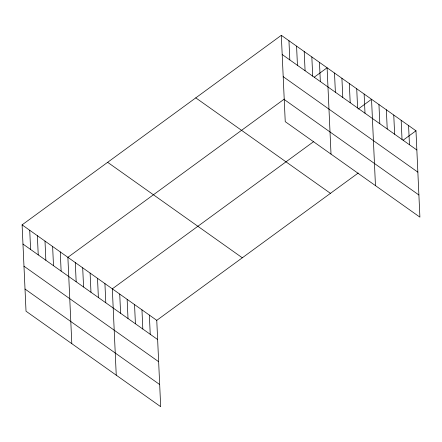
<?xml version="1.0" encoding="UTF-8"?>
<svg xmlns="http://www.w3.org/2000/svg" width="442" height="442" viewBox="0 0 442 442"><rect width="100%" height="100%" fill="white"/><g stroke="black" fill="none" stroke-linecap="round" stroke-linejoin="round"><path stroke-width="0.66" d="M22.1 224.862L156.766 320.345L160.684 406.684L26.023 311.207L22.1 224.862L281.316 35.316L415.977 130.793L419.9 217.138L285.234 121.655L281.316 35.316M284.328 99.052L67.886 257.327L71.808 343.666M314.268 77.162L327.102 67.775L331.019 154.12M313.798 141.506L112.323 288.836L116.246 375.175M358.175 109.058L371.54 99.284L375.462 185.629M156.766 320.345L358.241 173.015M403.148 140.18L415.977 130.793M282.184 54.51L416.85 149.993M283.189 76.67L417.856 172.153M284.228 99.5L418.894 194.983M195.773 97.864L330.439 193.347M107.638 162.308L242.304 257.791M22.973 244.061L157.639 339.539M23.979 266.217L158.645 361.7M25.017 289.046L159.678 384.529M408.574 125.545L409.447 144.744M401.165 120.29L402.038 139.49M393.761 115.042L394.629 134.241M386.352 109.787L387.225 128.987M378.949 104.539L379.816 123.738M364.131 94.035L365.004 113.235M356.727 88.781L357.6 107.981M349.318 83.532L350.191 102.732M341.915 78.278L342.788 97.478M334.506 73.029L335.379 92.229M319.467 62.366L320.339 81.566M311.837 56.957L312.709 76.157M304.207 51.548L305.079 70.742M296.576 46.134L297.449 65.333M288.946 40.725L289.814 59.924M149.357 315.091L150.23 334.29M141.954 309.842L142.821 329.036M134.545 304.588L135.418 323.787M127.141 299.339L128.009 318.533M119.732 294.085L120.605 313.284M104.92 283.582L105.793 302.781M97.511 278.333L98.384 297.527M90.107 273.079L90.98 292.278M82.698 267.83L83.571 287.024M75.295 262.576L76.162 281.775M60.256 251.912L61.129 271.112M52.626 246.503L53.499 265.703M44.996 241.094L45.863 260.288M37.36 235.68L38.233 254.879M29.73 230.271L30.603 249.47"/></g></svg>
